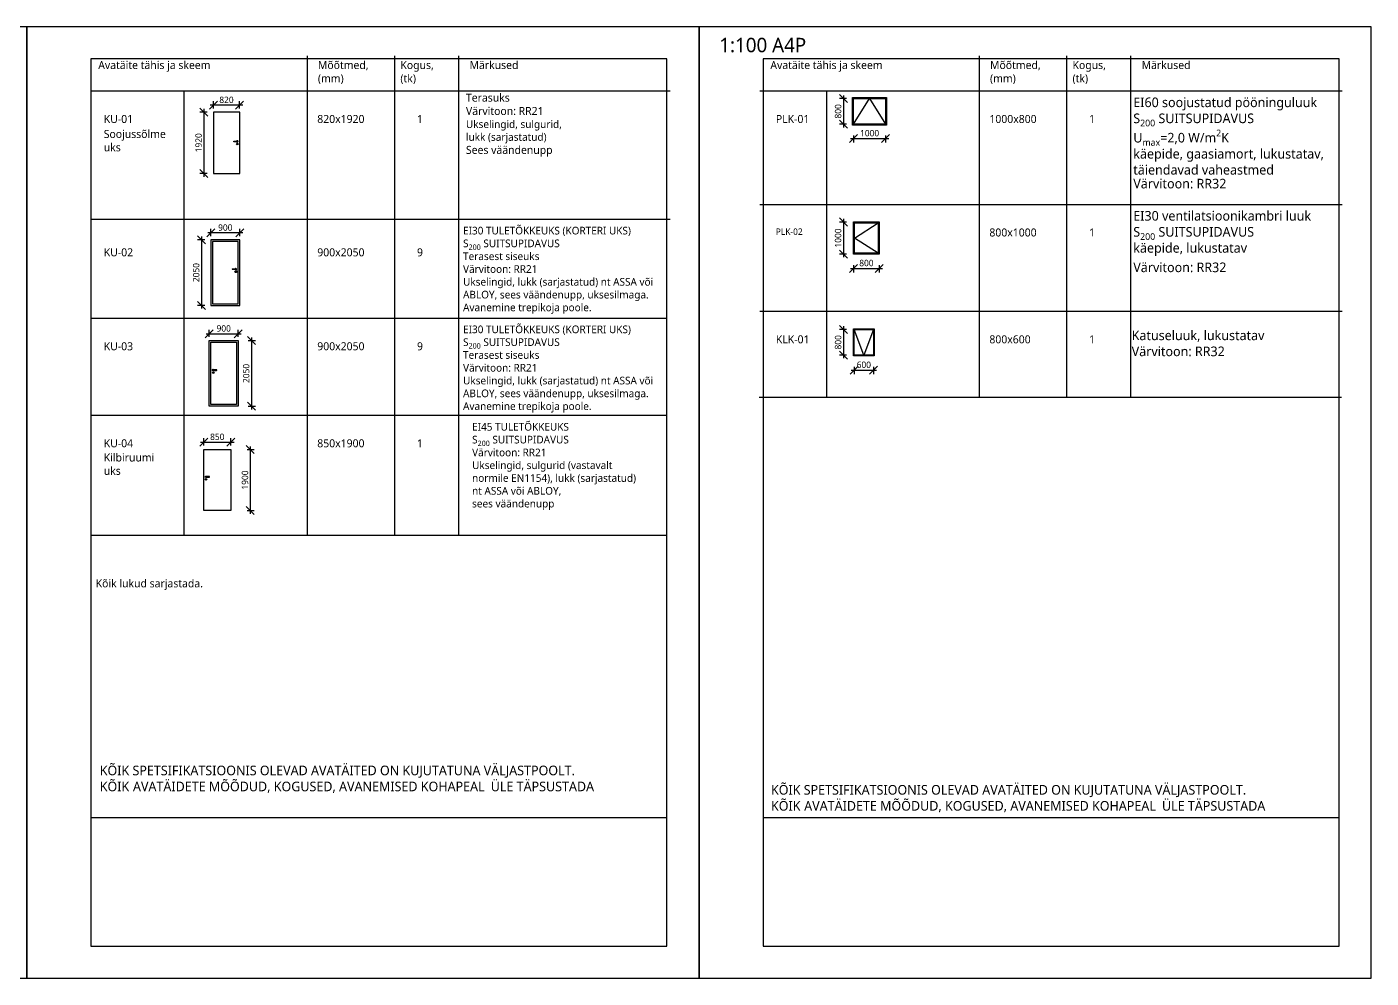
# Model space of a CAD drawing. Header units: millimetres. Extents: x 720925 to 840725318, y 793496 to 1061196.
# Drawn here: x 845587 to 887587, y 814604 to 844304 of the extents above; entities that cross this region are included whole.
import ezdxf

# ---------------------------------------------------------------- set-up
doc = ezdxf.new("R2010")
doc.units = ezdxf.units.MM
doc.header["$PDMODE"] = 2
doc.header["$PDSIZE"] = 5
doc.linetypes.add('DASHED', pattern=[19.05, 12.7, -6.35])
for name, color, linetype, lineweight in [('!ESP_EI60 tuletõkkesektsioon', 1, 'DASHED', 30), ('!ESP_Konstruktsioon lõikes', 7, 'Continuous', 30), ('!ESP_Mõõt', 252, 'Continuous', 5)]:
    doc.layers.add(name, color=color, linetype=linetype, lineweight=lineweight)
doc.layers.add('!ESP_no_print', color=252, linetype='Continuous', plot=False)
doc.layers.add('!ESP_Tekst', color=7, linetype='Continuous')
doc.layers.add('Sein', color=7, linetype='Continuous')
doc.layers.add('RR 32 RAL 8019', color=7, linetype='Continuous', true_color=0x3d3635)
doc.styles.add('3mm', font='malgunsl.ttf', dxfattribs={"height": 3})
doc.styles.add('Annotative', font='malgunsl.ttf', dxfattribs={"height": 2})
doc.dimstyles.new('Annotative', dxfattribs={"dimtxt": 2, "dimasz": 2.5, "dimexe": 1.25, "dimexo": 0.625, "dimtad": 1, "dimdec": 0, "dimrnd": 5, "dimtxsty": 'Annotative', "dimblk": 'OBLIQUE', "dimcen": 0, "dimdle": 1, "dimadec": 0, "dimazin": 0, "dimtfac": 1, "dimtdec": 0, "dimtmove": 0, "dimatfit": 3, "dimfxl": 1, "dimfxlon": 1, "dimarcsym": 1})

# ---------------------------------------------------------------- blocks, each defined once
blk = doc.blocks.new('_Oblique')
at = {"color": 0, "linetype": 'ByBlock', "lineweight": -2}
blk.add_line((-0.5, -0.5), (0.5, 0.5), dxfattribs=at)
blk = doc.blocks.new('*D680')
at = {"layer": '!ESP_Mõõt', "color": 0, "lineweight": -2, "transparency": 16777216}
for p, q in [((871100, 842167), (871100, 841167)), ((871200, 842067), (870975, 842067)), ((871200, 841267), (870975, 841267))]:
    blk.add_line(p, q, dxfattribs=at)
at = {"layer": 'Defpoints', "color": 0, "lineweight": 0, "transparency": 16777216}
for p in [(871418, 842067), (871100, 841267), (871418, 841267)]:
    blk.add_point(p, dxfattribs=at)
at = {"layer": '!ESP_Mõõt', "color": 0, "lineweight": -2, "transparency": 16777216, "xscale": 250, "yscale": 250, "zscale": 250}
for p, rotation in [((871100, 842067), 90), ((871100, 841267), 270)]:
    blk.add_blockref('_Oblique', p, dxfattribs=dict(at, rotation=rotation))
at = {"layer": '!ESP_Mõõt', "color": 0, "transparency": 16777216, "insert": (870934, 841667), "char_height": 200, "attachment_point": 5, "rotation": 90, "style": 'Annotative'}
blk.add_mtext('800', dxfattribs=at)
blk = doc.blocks.new('*D681')
at = {"layer": '!ESP_Mõõt', "color": 0, "lineweight": -2, "transparency": 16777216}
for p, q in [((871418, 840918), (871418, 840693)), ((872418, 840918), (872418, 840693)), ((871318, 840818), (872518, 840818))]:
    blk.add_line(p, q, dxfattribs=at)
at = {"layer": 'Defpoints', "color": 0, "lineweight": 0, "transparency": 16777216}
for p in [(871418, 841267), (872418, 841267), (872418, 840818)]:
    blk.add_point(p, dxfattribs=at)
at = {"layer": '!ESP_Mõõt', "color": 0, "lineweight": -2, "transparency": 16777216, "xscale": 250, "yscale": 250, "zscale": 250, "rotation": 180}
blk.add_blockref('_Oblique', (871418, 840818), dxfattribs=at)
at = {"layer": '!ESP_Mõõt', "color": 0, "lineweight": -2, "transparency": 16777216, "xscale": 250, "yscale": 250, "zscale": 250}
blk.add_blockref('_Oblique', (872418, 840818), dxfattribs=at)
at = {"layer": '!ESP_Mõõt', "color": 0, "transparency": 16777216, "insert": (871918, 840985), "char_height": 200, "attachment_point": 5, "style": 'Annotative'}
blk.add_mtext('1000', dxfattribs=at)
blk = doc.blocks.new('*D682')
at = {"layer": '!ESP_Mõõt', "color": 0, "lineweight": -2, "transparency": 16777216}
for p, q in [((871200, 838212), (870975, 838212)), ((871100, 838312), (871100, 837112)), ((871200, 837212), (870975, 837212))]:
    blk.add_line(p, q, dxfattribs=at)
at = {"layer": 'Defpoints', "color": 0, "lineweight": 0, "transparency": 16777216}
for p in [(871418, 838212), (871100, 837212), (871418, 837212)]:
    blk.add_point(p, dxfattribs=at)
at = {"layer": '!ESP_Mõõt', "color": 0, "lineweight": -2, "transparency": 16777216, "xscale": 250, "yscale": 250, "zscale": 250}
for p, rotation in [((871100, 838212), 90), ((871100, 837212), 270)]:
    blk.add_blockref('_Oblique', p, dxfattribs=dict(at, rotation=rotation))
at = {"layer": '!ESP_Mõõt', "color": 0, "transparency": 16777216, "insert": (870933, 837712), "char_height": 200, "attachment_point": 5, "rotation": 90, "style": 'Annotative'}
blk.add_mtext('1000', dxfattribs=at)
blk = doc.blocks.new('*D683')
at = {"layer": '!ESP_Mõõt', "color": 0, "lineweight": -2, "transparency": 16777216}
for p, q in [((871318, 836764), (872318, 836764)), ((871418, 836864), (871418, 836639)), ((872218, 836864), (872218, 836639))]:
    blk.add_line(p, q, dxfattribs=at)
at = {"layer": 'Defpoints', "color": 0, "lineweight": 0, "transparency": 16777216}
for p in [(871418, 837212), (872218, 837212), (872218, 836764)]:
    blk.add_point(p, dxfattribs=at)
at = {"layer": '!ESP_Mõõt', "color": 0, "lineweight": -2, "transparency": 16777216, "xscale": 250, "yscale": 250, "zscale": 250, "rotation": 180}
blk.add_blockref('_Oblique', (871418, 836764), dxfattribs=at)
at = {"layer": '!ESP_Mõõt', "color": 0, "lineweight": -2, "transparency": 16777216, "xscale": 250, "yscale": 250, "zscale": 250}
blk.add_blockref('_Oblique', (872218, 836764), dxfattribs=at)
at = {"layer": '!ESP_Mõõt', "color": 0, "transparency": 16777216, "insert": (871818, 836930), "char_height": 200, "attachment_point": 5, "style": 'Annotative'}
blk.add_mtext('800', dxfattribs=at)
blk = doc.blocks.new('*D684')
at = {"layer": '!ESP_Mõõt', "color": 0, "lineweight": -2, "transparency": 16777216}
for p, q in [((871200, 834856), (870975, 834856)), ((871100, 834956), (871100, 833956)), ((871200, 834056), (870975, 834056))]:
    blk.add_line(p, q, dxfattribs=at)
at = {"layer": 'Defpoints', "color": 0, "lineweight": 0, "transparency": 16777216}
for p in [(871438, 834856), (871100, 834056), (871438, 834056)]:
    blk.add_point(p, dxfattribs=at)
at = {"layer": '!ESP_Mõõt', "color": 0, "lineweight": -2, "transparency": 16777216, "xscale": 250, "yscale": 250, "zscale": 250}
for p, rotation in [((871100, 834856), 90), ((871100, 834056), 270)]:
    blk.add_blockref('_Oblique', p, dxfattribs=dict(at, rotation=rotation))
at = {"layer": '!ESP_Mõõt', "color": 0, "transparency": 16777216, "insert": (870934, 834456), "char_height": 200, "attachment_point": 5, "rotation": 90, "style": 'Annotative'}
blk.add_mtext('800', dxfattribs=at)
blk = doc.blocks.new('*D685')
at = {"layer": '!ESP_Mõõt', "color": 0, "lineweight": -2, "transparency": 16777216}
for p, q in [((871338, 833587), (872138, 833587)), ((871438, 833687), (871438, 833462)), ((872038, 833687), (872038, 833462))]:
    blk.add_line(p, q, dxfattribs=at)
at = {"layer": 'Defpoints', "color": 0, "lineweight": 0, "transparency": 16777216}
for p in [(871438, 834056), (872038, 834056), (872038, 833587)]:
    blk.add_point(p, dxfattribs=at)
at = {"layer": '!ESP_Mõõt', "color": 0, "lineweight": -2, "transparency": 16777216, "xscale": 250, "yscale": 250, "zscale": 250, "rotation": 180}
blk.add_blockref('_Oblique', (871438, 833587), dxfattribs=at)
at = {"layer": '!ESP_Mõõt', "color": 0, "lineweight": -2, "transparency": 16777216, "xscale": 250, "yscale": 250, "zscale": 250}
blk.add_blockref('_Oblique', (872038, 833587), dxfattribs=at)
at = {"layer": '!ESP_Mõõt', "color": 0, "transparency": 16777216, "insert": (871738, 833753), "char_height": 200, "attachment_point": 5, "style": 'Annotative'}
blk.add_mtext('600', dxfattribs=at)
blk = doc.blocks.new('*D732')
at = {"layer": '!ESP_Mõõt', "color": 0, "lineweight": -2, "transparency": 16777216}
for p, q in [((852334, 841859), (851314, 841859)), ((851414, 841759), (851414, 841984)), ((852234, 841759), (852234, 841984))]:
    blk.add_line(p, q, dxfattribs=at)
at = {"layer": 'Defpoints', "color": 0, "lineweight": 0, "transparency": 16777216}
for p in [(851414, 841859), (851414, 841646), (852234, 841646)]:
    blk.add_point(p, dxfattribs=at)
at = {"layer": '!ESP_Mõõt', "color": 0, "lineweight": -2, "transparency": 16777216, "xscale": 250, "yscale": 250, "zscale": 250, "rotation": 180}
blk.add_blockref('_Oblique', (851414, 841859), dxfattribs=at)
at = {"layer": '!ESP_Mõõt', "color": 0, "lineweight": -2, "transparency": 16777216, "xscale": 250, "yscale": 250, "zscale": 250}
blk.add_blockref('_Oblique', (852234, 841859), dxfattribs=at)
at = {"layer": '!ESP_Mõõt', "color": 0, "transparency": 16777216, "insert": (851824, 842025), "char_height": 200, "attachment_point": 5, "style": 'Annotative'}
blk.add_mtext('820', dxfattribs=at)
blk = doc.blocks.new('*D733')
at = {"layer": '!ESP_Mõõt', "color": 0, "lineweight": -2, "transparency": 16777216}
for p, q in [((851119, 841746), (851119, 839626)), ((851219, 841646), (850994, 841646)), ((851219, 839726), (850994, 839726))]:
    blk.add_line(p, q, dxfattribs=at)
at = {"layer": 'Defpoints', "color": 0, "lineweight": 0, "transparency": 16777216}
for p in [(851414, 841646), (851119, 839726), (851414, 839726)]:
    blk.add_point(p, dxfattribs=at)
at = {"layer": '!ESP_Mõõt', "color": 0, "lineweight": -2, "transparency": 16777216, "xscale": 250, "yscale": 250, "zscale": 250}
for p, rotation in [((851119, 841646), 90), ((851119, 839726), 270)]:
    blk.add_blockref('_Oblique', p, dxfattribs=dict(at, rotation=rotation))
at = {"layer": '!ESP_Mõõt', "color": 0, "transparency": 16777216, "insert": (850953, 840686), "char_height": 200, "attachment_point": 5, "rotation": 90, "style": 'Annotative'}
blk.add_mtext('1920', dxfattribs=at)
blk = doc.blocks.new('*D734')
at = {"layer": '!ESP_Mõõt', "color": 0, "lineweight": -2, "transparency": 16777216}
for p, q in [((851337, 837770), (851337, 837995)), ((852237, 837770), (852237, 837995)), ((852337, 837870), (851237, 837870))]:
    blk.add_line(p, q, dxfattribs=at)
at = {"layer": 'Defpoints', "color": 0, "lineweight": 0, "transparency": 16777216}
for p in [(851337, 837870), (851337, 837658), (852237, 837658)]:
    blk.add_point(p, dxfattribs=at)
at = {"layer": '!ESP_Mõõt', "color": 0, "lineweight": -2, "transparency": 16777216, "xscale": 250, "yscale": 250, "zscale": 250, "rotation": 180}
blk.add_blockref('_Oblique', (851337, 837870), dxfattribs=at)
at = {"layer": '!ESP_Mõõt', "color": 0, "lineweight": -2, "transparency": 16777216, "xscale": 250, "yscale": 250, "zscale": 250}
blk.add_blockref('_Oblique', (852237, 837870), dxfattribs=at)
at = {"layer": '!ESP_Mõõt', "color": 0, "transparency": 16777216, "insert": (851787, 838036), "char_height": 200, "attachment_point": 5, "style": 'Annotative'}
blk.add_mtext('900', dxfattribs=at)
blk = doc.blocks.new('*D735')
at = {"layer": '!ESP_Mõõt', "color": 0, "lineweight": -2, "transparency": 16777216}
for p, q in [((851143, 837658), (850918, 837658)), ((851043, 837758), (851043, 835508)), ((851143, 835608), (850918, 835608))]:
    blk.add_line(p, q, dxfattribs=at)
at = {"layer": 'Defpoints', "color": 0, "lineweight": 0, "transparency": 16777216}
for p in [(851337, 837658), (851043, 835608), (851337, 835608)]:
    blk.add_point(p, dxfattribs=at)
at = {"layer": '!ESP_Mõõt', "color": 0, "lineweight": -2, "transparency": 16777216, "xscale": 250, "yscale": 250, "zscale": 250}
for p, rotation in [((851043, 837658), 90), ((851043, 835608), 270)]:
    blk.add_blockref('_Oblique', p, dxfattribs=dict(at, rotation=rotation))
at = {"layer": '!ESP_Mõõt', "color": 0, "transparency": 16777216, "insert": (850877, 836633), "char_height": 200, "attachment_point": 5, "rotation": 90, "style": 'Annotative'}
blk.add_mtext('2050', dxfattribs=at)
blk = doc.blocks.new('*D736')
at = {"layer": '!ESP_Mõõt', "color": 0, "lineweight": -2, "transparency": 16777216}
for p, q in [((851187, 834722), (852287, 834722)), ((851287, 834622), (851287, 834847)), ((852187, 834622), (852187, 834847))]:
    blk.add_line(p, q, dxfattribs=at)
at = {"layer": 'Defpoints', "color": 0, "lineweight": 0, "transparency": 16777216}
for p in [(852187, 834722), (851287, 834509), (852187, 834509)]:
    blk.add_point(p, dxfattribs=at)
at = {"layer": '!ESP_Mõõt', "color": 0, "lineweight": -2, "transparency": 16777216, "xscale": 250, "yscale": 250, "zscale": 250, "rotation": 180}
blk.add_blockref('_Oblique', (851287, 834722), dxfattribs=at)
at = {"layer": '!ESP_Mõõt', "color": 0, "lineweight": -2, "transparency": 16777216, "xscale": 250, "yscale": 250, "zscale": 250}
blk.add_blockref('_Oblique', (852187, 834722), dxfattribs=at)
at = {"layer": '!ESP_Mõõt', "color": 0, "transparency": 16777216, "insert": (851737, 834888), "char_height": 200, "attachment_point": 5, "style": 'Annotative'}
blk.add_mtext('900', dxfattribs=at)
blk = doc.blocks.new('*D737')
at = {"layer": '!ESP_Mõõt', "color": 0, "lineweight": -2, "transparency": 16777216}
for p, q in [((852606, 834609), (852606, 832359)), ((852506, 834509), (852731, 834509)), ((852506, 832459), (852731, 832459))]:
    blk.add_line(p, q, dxfattribs=at)
at = {"layer": 'Defpoints', "color": 0, "lineweight": 0, "transparency": 16777216}
for p in [(852187, 834509), (852187, 832459), (852606, 832459)]:
    blk.add_point(p, dxfattribs=at)
at = {"layer": '!ESP_Mõõt', "color": 0, "lineweight": -2, "transparency": 16777216, "xscale": 250, "yscale": 250, "zscale": 250}
for p, rotation in [((852606, 834509), 90), ((852606, 832459), 270)]:
    blk.add_blockref('_Oblique', p, dxfattribs=dict(at, rotation=rotation))
at = {"layer": '!ESP_Mõõt', "color": 0, "transparency": 16777216, "insert": (852440, 833484), "char_height": 200, "attachment_point": 5, "rotation": 90, "style": 'Annotative'}
blk.add_mtext('2050', dxfattribs=at)
blk = doc.blocks.new('*D769')
at = {"layer": '!ESP_Mõõt', "color": 0, "lineweight": -2, "transparency": 16777216}
for p, q in [((851011, 831337), (852061, 831337)), ((851111, 831237), (851111, 831462)), ((851961, 831237), (851961, 831462))]:
    blk.add_line(p, q, dxfattribs=at)
at = {"layer": 'Defpoints', "color": 0, "lineweight": 0, "transparency": 16777216}
for p in [(851961, 831337), (851111, 831105), (851961, 831105)]:
    blk.add_point(p, dxfattribs=at)
at = {"layer": '!ESP_Mõõt', "color": 0, "lineweight": -2, "transparency": 16777216, "xscale": 250, "yscale": 250, "zscale": 250, "rotation": 180}
blk.add_blockref('_Oblique', (851111, 831337), dxfattribs=at)
at = {"layer": '!ESP_Mõõt', "color": 0, "lineweight": -2, "transparency": 16777216, "xscale": 250, "yscale": 250, "zscale": 250}
blk.add_blockref('_Oblique', (851961, 831337), dxfattribs=at)
at = {"layer": '!ESP_Mõõt', "color": 0, "transparency": 16777216, "insert": (851536, 831503), "char_height": 200, "attachment_point": 5, "style": 'Annotative'}
blk.add_mtext('850', dxfattribs=at)
blk = doc.blocks.new('*D770')
at = {"layer": '!ESP_Mõõt', "color": 0, "lineweight": -2, "transparency": 16777216}
for p, q in [((852568, 831205), (852568, 829105)), ((852468, 831105), (852693, 831105)), ((852468, 829205), (852693, 829205))]:
    blk.add_line(p, q, dxfattribs=at)
at = {"layer": 'Defpoints', "color": 0, "lineweight": 0, "transparency": 16777216}
for p in [(851961, 831105), (851961, 829205), (852568, 829205)]:
    blk.add_point(p, dxfattribs=at)
at = {"layer": '!ESP_Mõõt', "color": 0, "lineweight": -2, "transparency": 16777216, "xscale": 250, "yscale": 250, "zscale": 250}
for p, rotation in [((852568, 831105), 90), ((852568, 829205), 270)]:
    blk.add_blockref('_Oblique', p, dxfattribs=dict(at, rotation=rotation))
at = {"layer": '!ESP_Mõõt', "color": 0, "transparency": 16777216, "insert": (852402, 830155), "char_height": 200, "attachment_point": 5, "rotation": 90, "style": 'Annotative'}
blk.add_mtext('1900', dxfattribs=at)

msp = doc.modelspace()

# ---------------------------------------------------------------- hatches: boundary and pattern name
at = {"layer": 'RR 32 RAL 8019', "ltscale": 10}
h = msp.add_hatch(color=9, dxfattribs=at)
h.dxf.hatch_style = 1
edge = h.paths.add_edge_path()
edge.add_line((852061.2, 840736.3), (852161.2, 840736.3))
edge.add_arc((852161.2, 840726.3), 10, -90, 90, ccw=False)
edge.add_line((852161.2, 840716.3), (852061.2, 840716.3))
edge.add_arc((852061.2, 840726.3), 10, 90, 270, ccw=False)
h = msp.add_hatch(color=9, dxfattribs=at)
h.dxf.hatch_style = 1
edge = h.paths.add_edge_path()
edge.add_arc((852161.2, 840646.3), 25, 0, 360)
h = msp.add_hatch(color=9, dxfattribs=at)
h.dxf.hatch_style = 1
edge = h.paths.add_edge_path()
edge.add_line((852161.2, 840716.3), (852138.3, 840716.3))
edge.add_arc((852161.2, 840726.3), 25, 203.57818, 516.42182)
edge.add_line((852138.3, 840736.3), (852161.2, 840736.3))
edge.add_arc((852161.2, 840726.3), 10, -90, 90, ccw=False)
h = msp.add_hatch(color=9, dxfattribs=at)
h.dxf.hatch_style = 1
edge = h.paths.add_edge_path()
edge.add_line((852014, 836747.8), (852114, 836747.8))
edge.add_arc((852114, 836737.8), 10, -90, 90, ccw=False)
edge.add_line((852114, 836727.8), (852014, 836727.8))
edge.add_arc((852014, 836737.8), 10, 90, 270, ccw=False)
h = msp.add_hatch(color=9, dxfattribs=at)
h.dxf.hatch_style = 1
edge = h.paths.add_edge_path()
edge.add_arc((852114, 836657.8), 25, 0, 360)
h = msp.add_hatch(color=9, dxfattribs=at)
h.dxf.hatch_style = 1
edge = h.paths.add_edge_path()
edge.add_line((852114, 836727.8), (852091.1, 836727.8))
edge.add_arc((852114, 836737.8), 25, 203.57818, 516.42182)
edge.add_line((852091.1, 836747.8), (852114, 836747.8))
edge.add_arc((852114, 836737.8), 10, -90, 90, ccw=False)
h = msp.add_hatch(color=9, dxfattribs=at)
h.dxf.hatch_style = 1
edge = h.paths.add_edge_path()
edge.add_line((851410, 833579.5), (851432.9, 833579.5))
edge.add_arc((851410, 833589.5), 25, 23.57818, 336.42182, ccw=False)
edge.add_line((851432.9, 833599.5), (851410, 833599.5))
edge.add_arc((851410, 833589.5), 10, 90, 270)
h = msp.add_hatch(color=9, dxfattribs=at)
h.dxf.hatch_style = 1
edge = h.paths.add_edge_path()
edge.add_arc((851410, 833509.5), 25, 0, 360)
h = msp.add_hatch(color=9, dxfattribs=at)
h.dxf.hatch_style = 1
edge = h.paths.add_edge_path()
edge.add_line((851510, 833599.5), (851410, 833599.5))
edge.add_arc((851410, 833589.5), 10, 90, 270)
edge.add_line((851410, 833579.5), (851510, 833579.5))
edge.add_arc((851510, 833589.5), 10, 270, 450)
h = msp.add_hatch(color=9, dxfattribs=at)
h.dxf.hatch_style = 1
edge = h.paths.add_edge_path()
edge.add_line((851186.2, 830245), (851209.1, 830245))
edge.add_arc((851186.2, 830255), 25, 23.57818, 336.42182, ccw=False)
edge.add_line((851209.1, 830265), (851186.2, 830265))
edge.add_arc((851186.2, 830255), 10, 90, 270)
h = msp.add_hatch(color=9, dxfattribs=at)
h.dxf.hatch_style = 1
edge = h.paths.add_edge_path()
edge.add_arc((851186.2, 830175), 25, 0, 360)
h = msp.add_hatch(color=9, dxfattribs=at)
h.dxf.hatch_style = 1
edge = h.paths.add_edge_path()
edge.add_line((851286.2, 830265), (851186.2, 830265))
edge.add_arc((851186.2, 830255), 10, 90, 270)
edge.add_line((851186.2, 830245), (851286.2, 830245))
edge.add_arc((851286.2, 830255), 10, 270, 450)

# ---------------------------------------------------------------- linework, layer by layer
at = {"layer": '!ESP_Konstruktsioon lõikes'}
for points in [[(852236.2, 841646.3), (851416.2, 841646.3), (851416.2, 839726.3), (852236.2, 839726.3)], [(852237, 837657.8), (851337, 837657.8), (851337, 835607.8), (852237, 835607.8)], [(852187, 837607.8), (851387, 837607.8), (851387, 835657.8), (852187, 835657.8)], [(851287, 834509.5), (852187, 834509.5), (852187, 832459.5), (851287, 832459.5)], [(851337, 834459.5), (852137, 834459.5), (852137, 832509.5), (851337, 832509.5)], [(851111.2, 831105), (851961.2, 831105), (851961.2, 829205), (851111.2, 829205)]]:
    msp.add_lwpolyline(points, close=True, dxfattribs=at)
at = {"layer": '!ESP_no_print', "flags": 128}
for points in [[(824587.2, 814603.8), (845587.2, 814603.8), (845587.2, 844303.8), (824587.2, 844303.8)], [(845587.2, 814603.8), (866587.2, 814603.8), (866587.2, 844303.8), (845587.2, 844303.8)], [(866587.2, 814603.8), (887587.2, 814603.8), (887587.2, 844303.8), (866587.2, 844303.8)], [(866587.2, 814603.8), (887587.2, 814603.8), (887587.2, 844303.8), (866587.2, 844303.8)], [(847587.2, 815603.8), (865587.2, 815603.8), (865587.2, 843303.8), (847587.2, 843303.8)], [(868587.2, 815603.8), (886587.2, 815603.8), (886587.2, 843303.8), (868587.2, 843303.8)], [(847587.2, 815603.8), (865587.2, 815603.8), (865587.2, 819603.8), (847587.2, 819603.8)], [(868587.2, 815603.8), (886587.2, 815603.8), (886587.2, 819603.8), (868587.2, 819603.8)]]:
    msp.add_lwpolyline(points, close=True, dxfattribs=at)
at = {"layer": '!ESP_Tekst'}
msp.add_line((850487.2, 842303.8), (850487.2, 828431.5), dxfattribs=at)
at = {"layer": '!ESP_Tekst', "flags": 128}
for points in [[(854344.3, 843403.8), (854344.3, 834289.9)], [(854344.3, 843403.8), (854344.3, 828431.5)], [(857069.8, 843403.8), (857069.8, 834289.9)], [(857069.8, 843403.8), (857069.8, 828431.5)], [(859069.8, 843403.8), (859069.8, 834289.9)], [(875344.3, 843403.8), (875344.3, 832741.1)], [(878069.8, 843403.8), (878069.8, 832741.1)], [(880069.8, 843403.8), (880069.8, 832741.1)], [(859069.8, 843321.6), (859069.8, 828431.5)], [(847587.2, 842303.8), (865687.2, 842303.8)], [(868487.2, 842303.8), (886687.2, 842303.8)], [(870569.8, 842303.8), (870569.8, 832741.1)], [(868487.2, 838760.3), (886687.2, 838760.3)], [(847587.2, 838296.8), (865587.2, 838296.8)], [(847587.2, 838296.8), (865587.2, 838296.8)], [(847587.2, 838296.8), (865687.2, 838296.8)], [(847587.2, 838296.8), (865587.2, 838296.8)], [(868487.2, 835423.4), (886687.2, 835423.4)], [(847587.2, 835213.7), (865587.2, 835213.7)], [(868465.4, 832741.1), (886665.4, 832741.1)], [(847587.2, 832177.6), (865587.2, 832177.6)], [(847587.2, 832177.6), (859069.8, 832177.6)], [(847587.2, 828431.5), (865587.2, 828431.5)]]:
    msp.add_lwpolyline(points, dxfattribs=at)
at = {"layer": 'Sein'}
for points in [[(871388.4, 842096.8), (872448.4, 842096.8), (872448.4, 841236.8), (871388.4, 841236.8)], [(871418.4, 842066.8), (872418.4, 842066.8), (872418.4, 841266.8), (871418.4, 841266.8)], [(871418.4, 838212.4), (872218.4, 838212.4), (872218.4, 837212.4), (871418.4, 837212.4)], [(871448.4, 838182.4), (872188.4, 838182.4), (872188.4, 837242.4), (871448.4, 837242.4)], [(872058.4, 834875.5), (872058.4, 834035.5), (871418.4, 834035.5), (871418.4, 834875.5)], [(872038.4, 834855.5), (872038.4, 834055.5), (871438.4, 834055.5), (871438.4, 834855.5)]]:
    msp.add_lwpolyline(points, close=True, dxfattribs=at)
for points in [[(871418.4, 841266.8), (871918.4, 842066.8), (872418.4, 841266.8)], [(872188.4, 837242.4), (871448.4, 837712.4), (872188.4, 838182.4)], [(872038.4, 834855.5), (871738.4, 834055.5), (871438.4, 834855.5)]]:
    msp.add_lwpolyline(points, dxfattribs=at)
for points in [[(852061.2, 840736.3), (852161.2, 840736.3, -1), (852161.2, 840716.3), (852061.2, 840716.3, -1)], [(852161.2, 840716.3), (852138.3, 840716.3, 4.7912878), (852138.3, 840736.3), (852161.2, 840736.3, -1)], [(852014, 836747.8), (852114, 836747.8, -1), (852114, 836727.8), (852014, 836727.8, -1)], [(852114, 836727.8), (852091.1, 836727.8, 4.7912878), (852091.1, 836747.8), (852114, 836747.8, -1)], [(851410, 833579.5), (851432.9, 833579.5, -4.7912878), (851432.9, 833599.5), (851410, 833599.5, 1)], [(851510, 833599.5), (851410, 833599.5, 1), (851410, 833579.5), (851510, 833579.5, 1)], [(851186.2, 830245), (851209.1, 830245, -4.7912878), (851209.1, 830265), (851186.2, 830265, 1)], [(851286.2, 830265), (851186.2, 830265, 1), (851186.2, 830245), (851286.2, 830245, 1)]]:
    msp.add_lwpolyline(points, format="xyb", close=True, dxfattribs=at)
for centre in [(852161.2, 840646.3), (852114, 836657.8), (851410, 833509.5), (851186.2, 830175)]:
    msp.add_circle(centre, 25, dxfattribs=at)

# ---------------------------------------------------------------- texts
at = {"layer": '!ESP_EI60 tuletõkkesektsioon', "width": 677.603, "attachment_point": 1, "style": 'Annotative'}
for s, insert, char_height in [('PLK-01', (868988.8, 841553.8), 250), ('PLK-02', (868988.8, 838010.3), 200), ('KU-02', (847988.8, 837390.2), 250), ('KU-03', (847988.8, 834457.3), 250), ('KU-04', (847988.8, 831427.6), 250)]:
    msp.add_mtext(s, dxfattribs=dict(at, insert=insert, char_height=char_height))
at = {"layer": '!ESP_no_print', "insert": (867221.6, 843962.9), "char_height": 450, "attachment_point": 1, "style": '3mm'}
msp.add_mtext('1:100 A4P', dxfattribs=at)
at = {"layer": '!ESP_Tekst', "style": 'Annotative'}
for s, insert, char_height, width, attachment_point in [('Avatäite tähis ja skeem', (847817, 843238.2), 250, 7252.457, 1), ('Mõõtmed,\\P(mm)', (854680.5, 843238.2), 250, 7252.457, 1), ('Kogus,\\P(tk)', (857257.6, 843238.2), 250, 7252.457, 1), ('Märkused', (859417.4, 843238.2), 250, 7252.457, 1), ('Avatäite tähis ja skeem', (868817, 843238.2), 250, 7252.457, 1), ('Mõõtmed,\\P(mm)', (875680.5, 843238.2), 250, 7252.457, 1), ('Kogus,\\P(tk)', (878257.6, 843238.2), 250, 7252.457, 1), ('Märkused', (880417.4, 843238.2), 250, 7252.457, 1), ('\\A1;Terasuks\\PVärvitoon: RR21\\P\\pxql;{\\H0.95833x;Ukselingid, sulgurid, \\Plukk (sarjastatud)\\P\\pq*;}Sees väändenupp', (859306, 842220.1), 250, 7252.457, 1), ('\\A1;\\pxql;{\\C1;EI60} soojustatud pööninguluuk\\PS{\\H0.7x;\\S^ 200;\\H1.42857x; SUITSUPIDAVUS\\PU\\H0.7x;\\S^ max;\\H1.42857x;=2,0 W/m\\H0.7x;\\S2^ ;\\H1.42857x;K\\Pkäepide, gaasiamort, lukustatav,\\Ptäiendavad vaheastmed}', (880156.4, 842098.7), 300, 6430.773, 1), ('KU-01', (847988.8, 841553.8), 250, 677.603, 1), ('820x1920', (854660.3, 841553.8), 250, 1403.938, 1), ('1', (857776.1, 841553.8), 250, 425.784, 1), ('1000x800', (875660.3, 841553.8), 250, 1403.938, 1), ('1', (878776.1, 841553.8), 250, 425.784, 1), ('Soojussõlme uks', (847988.8, 841085.7), 250, 677.603, 1), ('\\pxql;Värvitoon: RR32', (880156.4, 839561.2), 300, 6430.773, 1), ('\\pxql;{\\C1;EI30} ventilatsioonikambri luuk\\P{\\A1;S\\H0.7x;\\S^ 200;\\H1.42857x; SUITSUPIDAVUS\\A0;\\Pkäepide, lukustatav}', (880156.4, 838555.3), 300, 6430.773, 1), ('\\A1;\\pxql;{\\H0.95833x;\\C1;EI30 TULETÕKKEUKS (KORTERI UKS)\\PS\\H0.7x;\\S^ 200;\\H1.42857x; SUITSUPIDAVUS\\C256;\\P\\H1x;Terasest siseuks\\P\\H1x;Värvitoon: RR21\\PUkselingid, lukk (sarjastatud) nt ASSA või ABLOY, sees väändenupp, uksesilmaga. \\PAvanemine trepikoja poole.}', (862355, 836704.2), 250, 6280.088, 5), ('800x1000', (875660.3, 838010.3), 250, 1403.938, 1), ('1', (878776.1, 838010.3), 250, 425.784, 1), ('900x2050', (854660.3, 837390.2), 250, 1403.938, 1), ('9', (857776.1, 837390.2), 250, 425.784, 1), ('\\pxql;Värvitoon: RR32', (880156.4, 836946.8), 300, 6430.773, 1), ('\\A1;\\pxql;{\\H0.95833x;\\C1;EI30 TULETÕKKEUKS (KORTERI UKS)\\PS\\H0.7x;\\S^ 200;\\H1.42857x; SUITSUPIDAVUS\\C256;\\P\\H1x;Terasest siseuks\\P\\H1x;Värvitoon: RR21\\PUkselingid, lukk (sarjastatud) nt ASSA või ABLOY, sees väändenupp, uksesilmaga. \\PAvanemine trepikoja poole.}', (862355, 833621), 250, 6280.088, 5), ('KLK-01', (868988.8, 834673.4), 250, 677.603, 1), ('800x600', (875660.3, 834673.4), 250, 1403.938, 1), ('1', (878776.1, 834673.4), 250, 425.784, 1), ('\\pxql;Katuseluuk, lukustatav\\P\\pq*;Värvitoon: RR32', (880106.4, 834823), 300, 6430.773, 1), ('900x2050', (854660.3, 834457.3), 250, 1403.938, 1), ('9', (857776.1, 834457.3), 250, 425.784, 1), ('\\A1;\\pxql;{\\H0.95833x;\\C1;EI45 TULETÕKKEUKS\\PS\\H0.7x;\\S^ 200;\\H1.42857x; SUITSUPIDAVUS\\C256;\\PVärvitoon: RR21\\PUkselingid, sulgurid (vastavalt\\Pnormile EN1154), lukk (sarjastatud)\\Pnt ASSA või ABLOY,\\Psees väändenupp }', (859497.7, 831937), 250, 6430.773, 1), ('850x1900', (854660.3, 831427.6), 250, 1403.938, 1), ('1', (857776.1, 831427.6), 250, 425.784, 1), ('Kilbiruumi uks', (847988.8, 830984.3), 250, 677.603, 1), ('{\\H0.83333x;Kõik lukud sarjastada.}', (847735.9, 827053.7), 300, 6430.773, 1), ('\\A1;KÕIK SPETSIFIKATSIOONIS OLEVAD AVATÄITED ON KUJUTATUNA VÄLJASTPOOLT.{\\fArial|b0|i0|c186|p34;\\P}KÕIK{\\fArial|b0|i0|c186|p34; }AVATÄIDETE MÕÕDUD, KOGUSED, AVANEMISED KOHAPEAL{\\fISOCPEUR|b0|i0|c186|p34; }ÜLE TÄPSUSTADA', (847863.5, 821237.5), 300, 18291.356, 1), ('\\A1;KÕIK SPETSIFIKATSIOONIS OLEVAD AVATÄITED ON KUJUTATUNA VÄLJASTPOOLT.{\\fArial|b0|i0|c186|p34;\\P}KÕIK{\\fArial|b0|i0|c186|p34; }AVATÄIDETE MÕÕDUD, KOGUSED, AVANEMISED KOHAPEAL{\\fISOCPEUR|b0|i0|c186|p34; }ÜLE TÄPSUSTADA', (868836, 820632.2), 300, 18291.356, 1)]:
    msp.add_mtext(s, dxfattribs=dict(at, insert=insert, char_height=char_height, width=width, attachment_point=attachment_point))

# ---------------------------------------------------------------- dimensions: what is measured, and where the dimension line sits
at = {"layer": '!ESP_Mõõt'}
for base, p1, p2, picture, middle in [((851413.6, 841858.6), (852233.6, 841646.3), (851413.6, 841646.3), '*D732', (851823.6, 842024.6)), ((872418.4, 840818.2), (871418.4, 841266.8), (872418.4, 841266.8), '*D681', (871918.4, 840984.8)), ((851337, 837870.2), (852237, 837657.8), (851337, 837657.8), '*D734', (851787, 838036.1)), ((872218.4, 836763.9), (871418.4, 837212.4), (872218.4, 837212.4), '*D683', (871818.4, 836929.8)), ((872038.4, 833586.9), (871438.4, 834055.5), (872038.4, 834055.5), '*D685', (871738.4, 833752.9))]:
    dim = msp.add_linear_dim(base=base, p1=p1, p2=p2, dimstyle='Annotative', dxfattribs=at)
    dim.commit()
    dim.dimension.update_dxf_attribs({"geometry": picture, "text_midpoint": middle})
for base, p1, p2, angle, picture, middle in [((871099.9, 841266.8), (871418.4, 842066.8), (871418.4, 841266.8), 90, '*D680', (870934, 841666.8)), ((851119.2, 839726.3), (851413.6, 841646.3), (851413.6, 839726.3), 90, '*D733', (850952.7, 840686.3)), ((871099.9, 837212.4), (871418.4, 838212.4), (871418.4, 837212.4), 90, '*D682', (870933.4, 837712.4)), ((851042.7, 835607.8), (851337, 837657.8), (851337, 835607.8), 90, '*D735', (850876.7, 836632.8)), ((852187, 834721.8), (851287, 834509.5), (852187, 834509.5), 180, '*D736', (851737, 834887.8)), ((871099.9, 834055.5), (871438.4, 834855.5), (871438.4, 834055.5), 90, '*D684', (870934, 834455.5)), ((852606.4, 832459.5), (852187, 834509.5), (852187, 832459.5), 90, '*D737', (852440.4, 833484.5)), ((851961.2, 831337.4), (851111.2, 831105), (851961.2, 831105), 180, '*D769', (851536.2, 831503.3)), ((852568.1, 829205), (851961.2, 831105), (851961.2, 829205), 90, '*D770', (852401.5, 830155))]:
    dim = msp.add_linear_dim(base=base, p1=p1, p2=p2, angle=angle, dimstyle='Annotative', dxfattribs=at)
    dim.commit()
    dim.dimension.update_dxf_attribs({"geometry": picture, "text_midpoint": middle})

doc.saveas('drawing.dxf')
